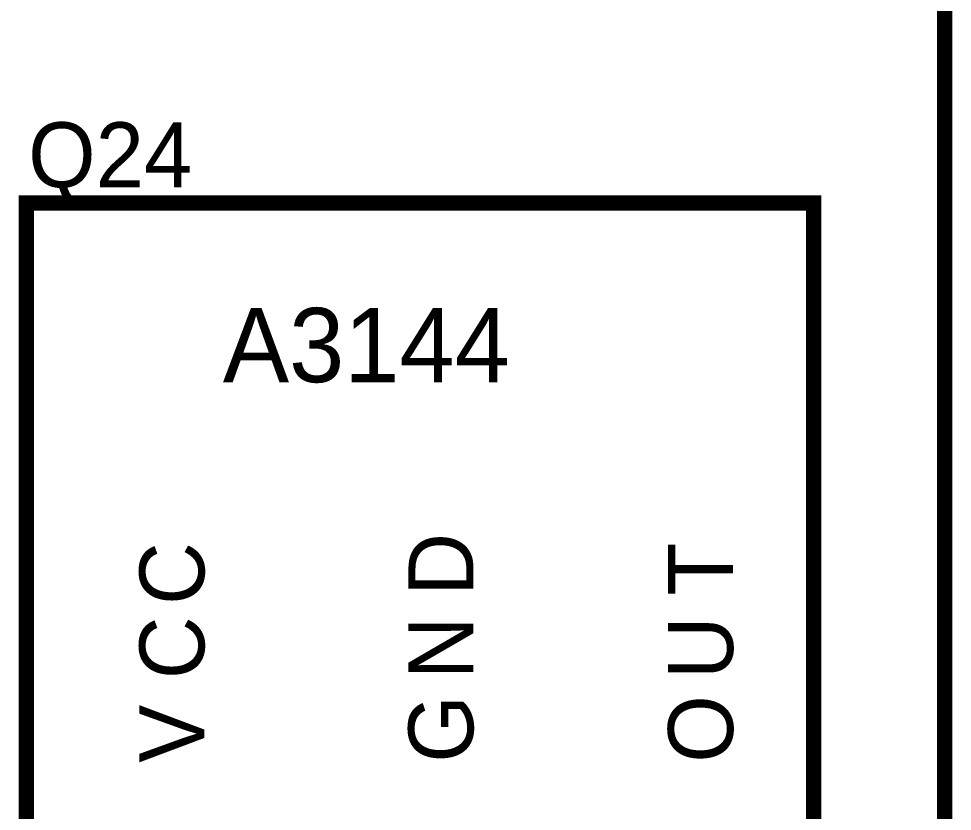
# Model space of a CAD drawing. Header units: inches. Extents: x 0 to 22.3, y 0 to 15.7.
# Drawn here: x 4.894 to 5.606, y 11.236 to 11.84 of the extents above; entities that cross this region are included whole.
import ezdxf

# ---------------------------------------------------------------- set-up
doc = ezdxf.new("R2010")
doc.units = ezdxf.units.IN
doc.header["$MEASUREMENT"] = 0
doc.layers.add('Sheet', color=255, linetype='Continuous')

msp = doc.modelspace()

# ---------------------------------------------------------------- linework, layer by layer
at = {"layer": 'Sheet'}
msp.add_lwpolyline([(5.6002, 12.2696, 0.0118, 0.0118, 0), (5.6002, 11.09962, 0.0118, 0.0118, 0), (5.6002, 11.02934, 0.0118, 0.0118, 0)], format="xyseb", dxfattribs=at)
for points in [[(4.90001, 11.69942, 0.0118, 0.0118, 0), (5.5003, 11.69942, 0.0118, 0.0118, 0), (5.5003, 11.19951, 0.0118, 0.0118, 0), (4.90001, 11.19951, 0.0118, 0.0118, 0), (4.90001, 11.69942, 0.0118, 0.0118, 0)], [(4.90001, 11.69942, 0.0039, 0.0039, 0), (4.90001, 11.19951, 0.0039, 0.0039, 0), (5.5003, 11.19951, 0.0039, 0.0039, 0), (5.5003, 11.69942, 0.0039, 0.0039, 0), (4.90001, 11.69942, 0.0039, 0.0039, 0), (4.90001, 11.69942, 0.0039, 0.0039, 0)]]:
    msp.add_lwpolyline(points, format="xyseb", close=True, dxfattribs=at)

# ---------------------------------------------------------------- texts
for s, height, p in [('Q24', 0.049505, (4.90133, 11.71135)), ('A3144', 0.056577, (5.04986, 11.56284))]:
    msp.add_text(s, height=height, dxfattribs=at).set_placement(p)
for s, p in [('D', (5.24082, 11.40018)), ('C', (5.03571, 11.39311)), ('T', (5.43885, 11.40018)), ('C', (5.03571, 11.33653)), ('N', (5.24082, 11.33653)), ('U', (5.43885, 11.33653)), ('O', (5.43885, 11.27288)), ('V', (5.03571, 11.27288)), ('G', (5.24082, 11.27288))]:
    msp.add_text(s, height=0.0495, rotation=90, dxfattribs=at).set_placement(p)

doc.saveas('drawing.dxf')
